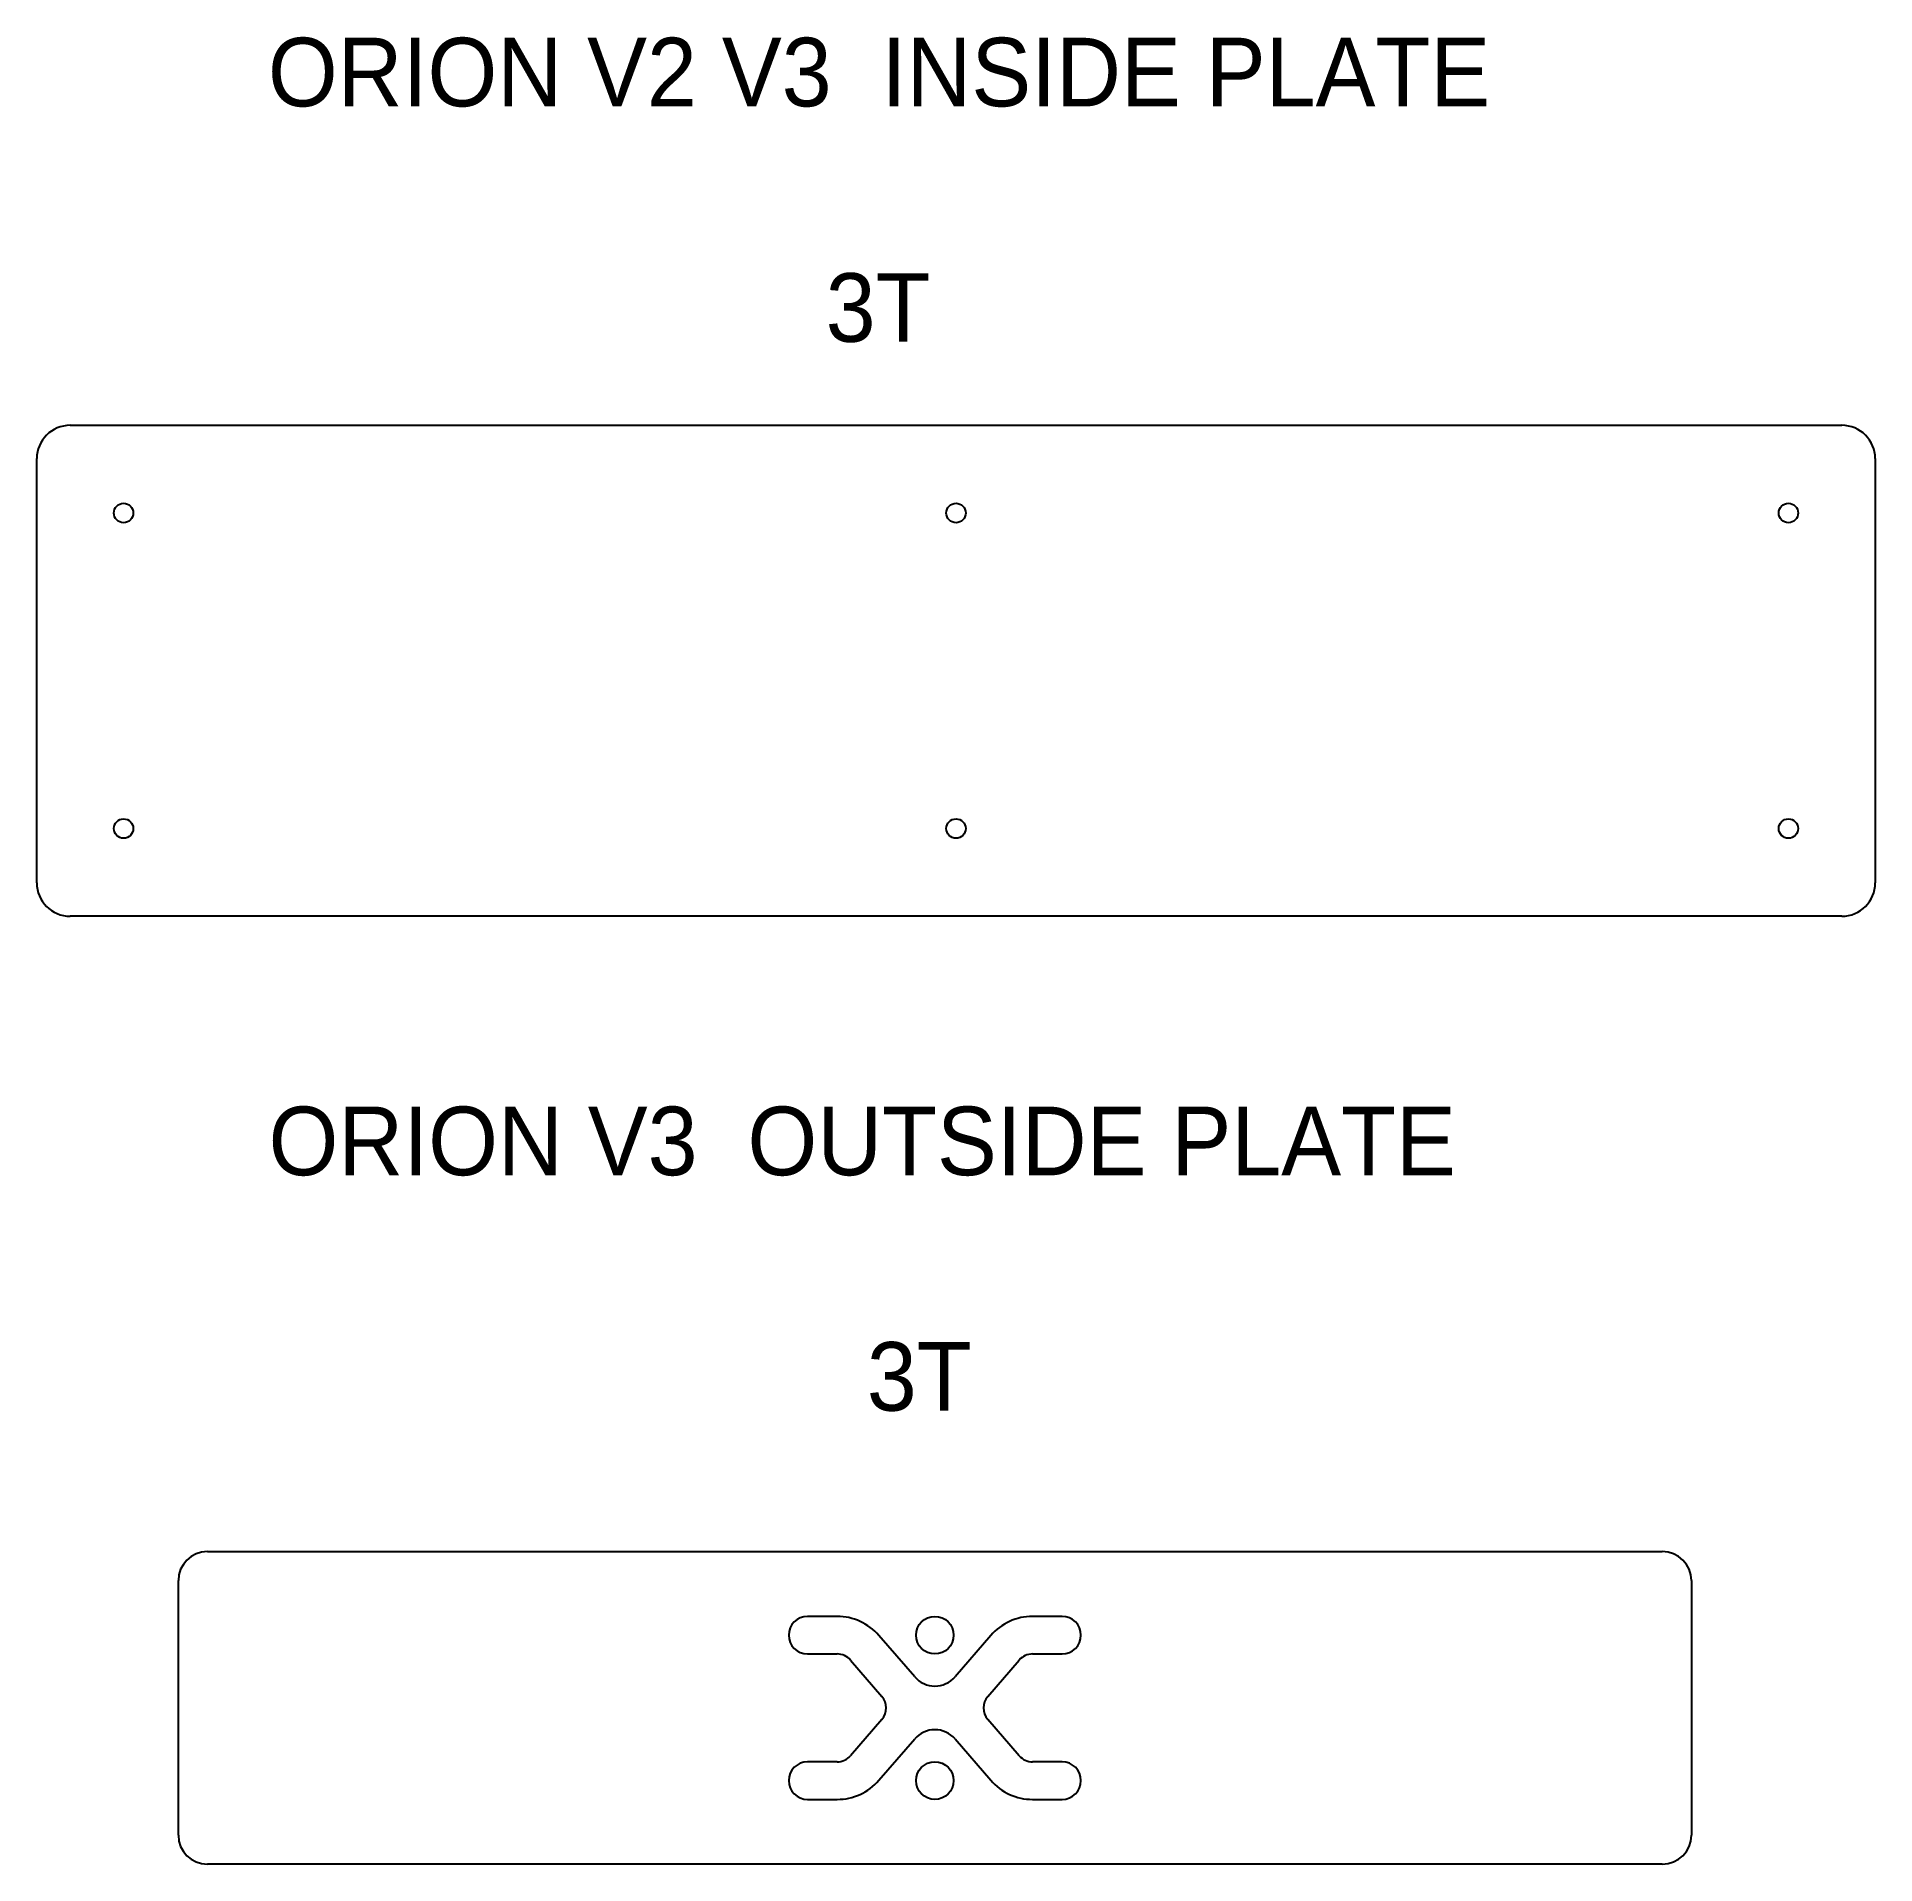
# Model space of a CAD drawing. Header units: millimetres. Extents: x 96 to 399, y 59 to 360.
import ezdxf

# ---------------------------------------------------------------- set-up
doc = ezdxf.new("R2010")
doc.units = ezdxf.units.MM
doc.header["$MEASUREMENT"] = 0
doc.layers.add('외형선(ISO)', color=7, linetype='Continuous', lineweight=50)
doc.styles.add('H', font='')
doc.styles.get('H').set_extended_font_data('Dotum')

msp = doc.modelspace()

# ---------------------------------------------------------------- linework, layer by layer
at = {"color": 20}
for p, q in [((101.24, 295.98), (393.54, 295.98)), ((95.74, 220.48), (95.74, 290.48)), ((399.04, 290.48), (399.04, 220.48)), ((393.54, 214.98), (101.24, 214.98))]:
    msp.add_line(p, q, dxfattribs=at)
for centre in [(110.06, 281.51), (247.39, 281.51), (384.72, 281.51), (110.06, 229.45), (247.39, 229.45), (384.72, 229.45)]:
    msp.add_circle(centre, 1.6, dxfattribs=at)
for centre, start, end in [((101.24, 290.48), 90, 180), ((393.54, 290.48), 0, 90), ((101.24, 220.48), 180, 270), ((393.54, 220.48), 270, 0)]:
    msp.add_arc(centre, 5.5, start, end, dxfattribs=at)
at = {"layer": '외형선(ISO)', "color": 20, "lineweight": -3}
for p, q in [((123.9, 110.15), (363.9, 110.15)), ((119.1, 63.35), (119.1, 105.35)), ((368.7, 105.35), (368.7, 63.35)), ((227.78, 99.45), (222.9, 99.45)), ((264.9, 99.45), (260.02, 99.45)), ((240.57, 89.47), (234.67, 96.3)), ((253.14, 96.3), (247.23, 89.47)), ((222.9, 93.25), (227.78, 93.25)), ((229.98, 92.25), (235.17, 86.25)), ((252.64, 86.25), (257.83, 92.25)), ((260.02, 93.25), (264.9, 93.25)), ((235.17, 82.46), (229.98, 76.45)), ((257.83, 76.45), (252.64, 82.46)), ((234.67, 72.4), (240.57, 79.23)), ((247.23, 79.23), (253.14, 72.4)), ((227.78, 75.45), (222.9, 75.45)), ((264.9, 75.45), (260.02, 75.45)), ((222.9, 69.25), (227.78, 69.25)), ((260.02, 69.25), (264.9, 69.25)), ((363.9, 58.55), (123.9, 58.55))]:
    msp.add_line(p, q, dxfattribs=at)
for centre in [(243.9, 96.35), (243.9, 72.35)]:
    msp.add_circle(centre, 3.1, dxfattribs=at)
for centre, radius, start, end in [((123.9, 105.35), 4.8, 90, 180), ((363.9, 105.35), 4.8, 0, 90), ((222.9, 96.35), 3.1, 90, 270), ((227.78, 90.35), 9.1, 40.8387, 90), ((260.02, 90.35), 9.1, 90, 139.1613), ((264.9, 96.35), 3.1, 270, 90), ((227.78, 90.35), 2.9, 40.8387, 90), ((260.02, 90.35), 2.9, 90, 139.1613), ((243.9, 92.35), 4.4, 220.8387, 319.1613), ((232.97, 84.35), 2.9, 319.1613, 40.8387), ((254.83, 84.35), 2.9, 139.1613, 220.8387), ((243.9, 76.35), 4.4, 40.8387, 139.1613), ((227.78, 78.35), 2.9, 270, 319.1613), ((260.02, 78.35), 2.9, 220.8387, 270), ((222.9, 72.35), 3.1, 90, 270), ((264.9, 72.35), 3.1, 270, 90), ((227.78, 78.35), 9.1, 270, 319.1613), ((260.02, 78.35), 9.1, 220.8387, 270), ((123.9, 63.35), 4.8, 180, 270), ((363.9, 63.35), 4.8, 270, 0)]:
    msp.add_arc(centre, radius, start, end, dxfattribs=at)

# ---------------------------------------------------------------- texts
at = {"color": 20, "style": 'H'}
for s, height, p in [('ORION V2 V3  INSIDE PLATE', 11.3214, (133.87, 348.61)), ('3T', 11.321, (225.89, 309.76)), ('ORION V3  OUTSIDE PLATE', 11.3214, (133.98, 172.24)), ('3T', 11.321, (232.68, 133.39))]:
    msp.add_text(s, height=height, dxfattribs=at).set_placement(p)

doc.saveas('drawing.dxf')
